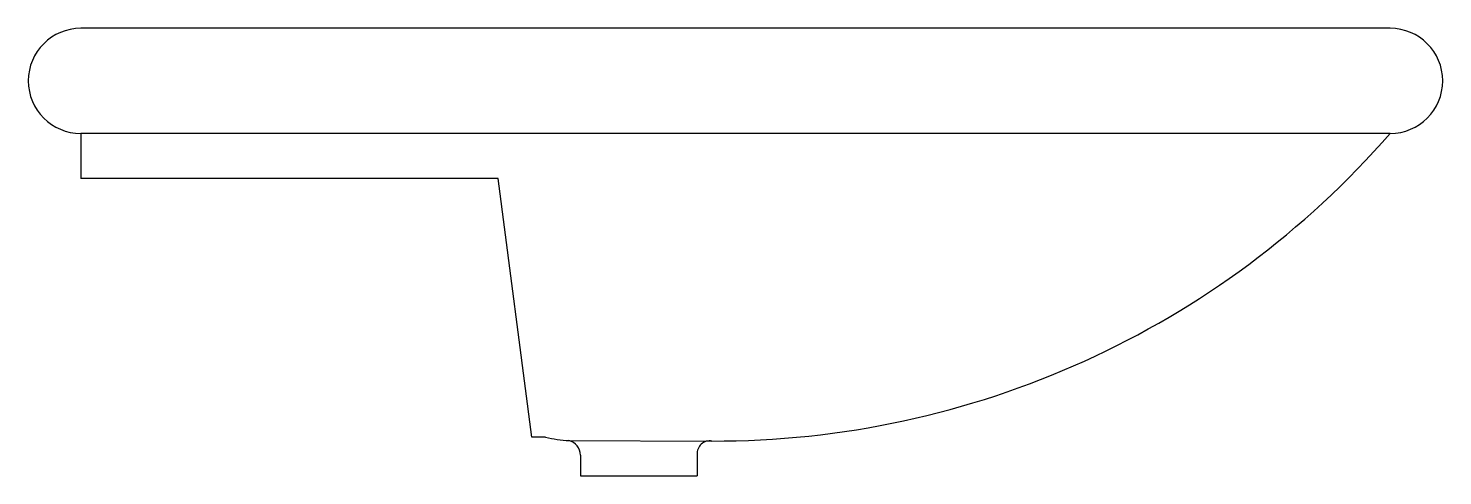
# Model space of a CAD drawing. Extents: x -841.399 to -840.914, y 501.734 to 501.887.
import ezdxf

# ---------------------------------------------------------------- set-up
doc = ezdxf.new("R2010")
doc.units = 0
doc.header["$LTSCALE"] = 50
doc.header["$MEASUREMENT"] = 0
doc.layers.add('A-PECAS', color=2, linetype='CONTINUOUS')

msp = doc.modelspace()

# ---------------------------------------------------------------- linework, layer by layer
at = {"layer": 'A-PECAS'}
for p, q in [((-840.9322201829569, 501.8868826626909), (-841.3809469336987, 501.8868826626909)), ((-841.3809469336987, 501.8508826626909), (-841.3809469336987, 501.8354518367427)), ((-841.2379309186356, 501.8354518367427), (-841.3809469336987, 501.8354518367427)), ((-841.2263636103015, 501.7468758436163), (-841.2379309186356, 501.8354518367427)), ((-841.2216537044997, 501.7468758436163), (-841.2263636103015, 501.7468758436163)), ((-841.2097133249526, 501.7407300149058), (-841.2097133249526, 501.7336934353621)), ((-841.1697133249527, 501.7410328840251), (-841.1697133249527, 501.7336934353621)), ((-841.2097133249526, 501.7336934353621), (-841.1697133249527, 501.7336934353621))]:
    msp.add_line(p, q, dxfattribs=at)
at = {"layer": 'A-PECAS', "color": 1}
for p, q in [((-840.9322201829569, 501.8508826626909), (-841.3809469336987, 501.8508826626909)), ((-841.2136477943591, 501.7456936353295), (-841.1646725242323, 501.7455577045781))]:
    msp.add_line(p, q, dxfattribs=at)
at = {"layer": 'A-PECAS'}
for centre, radius, start, end in [((-841.3809469336987, 501.8688826626909), 0.01800000000000011, 90, 270), ((-840.9322201829569, 501.8688826626909), 0.01800000000000011, 270, 90), ((-841.1637799426478, 502.0527615884779), 0.3072051805960169, 269.8335274505555, 318.9173611106161), ((-841.2097034539017, 501.8001037953586), 0.05455294067263879, 257.3462972139606, 265.8537261471595), ((-841.2149016642442, 501.7406585804342), 0.005188831032827437, 0.7888140901750732, 76.01618152160773), ((-841.1654301681735, 501.7413315249715), 0.004293555450849149, 79.83632505513796, 183.9884643752661)]:
    msp.add_arc(centre, radius, start, end, dxfattribs=at)

doc.saveas('drawing.dxf')
